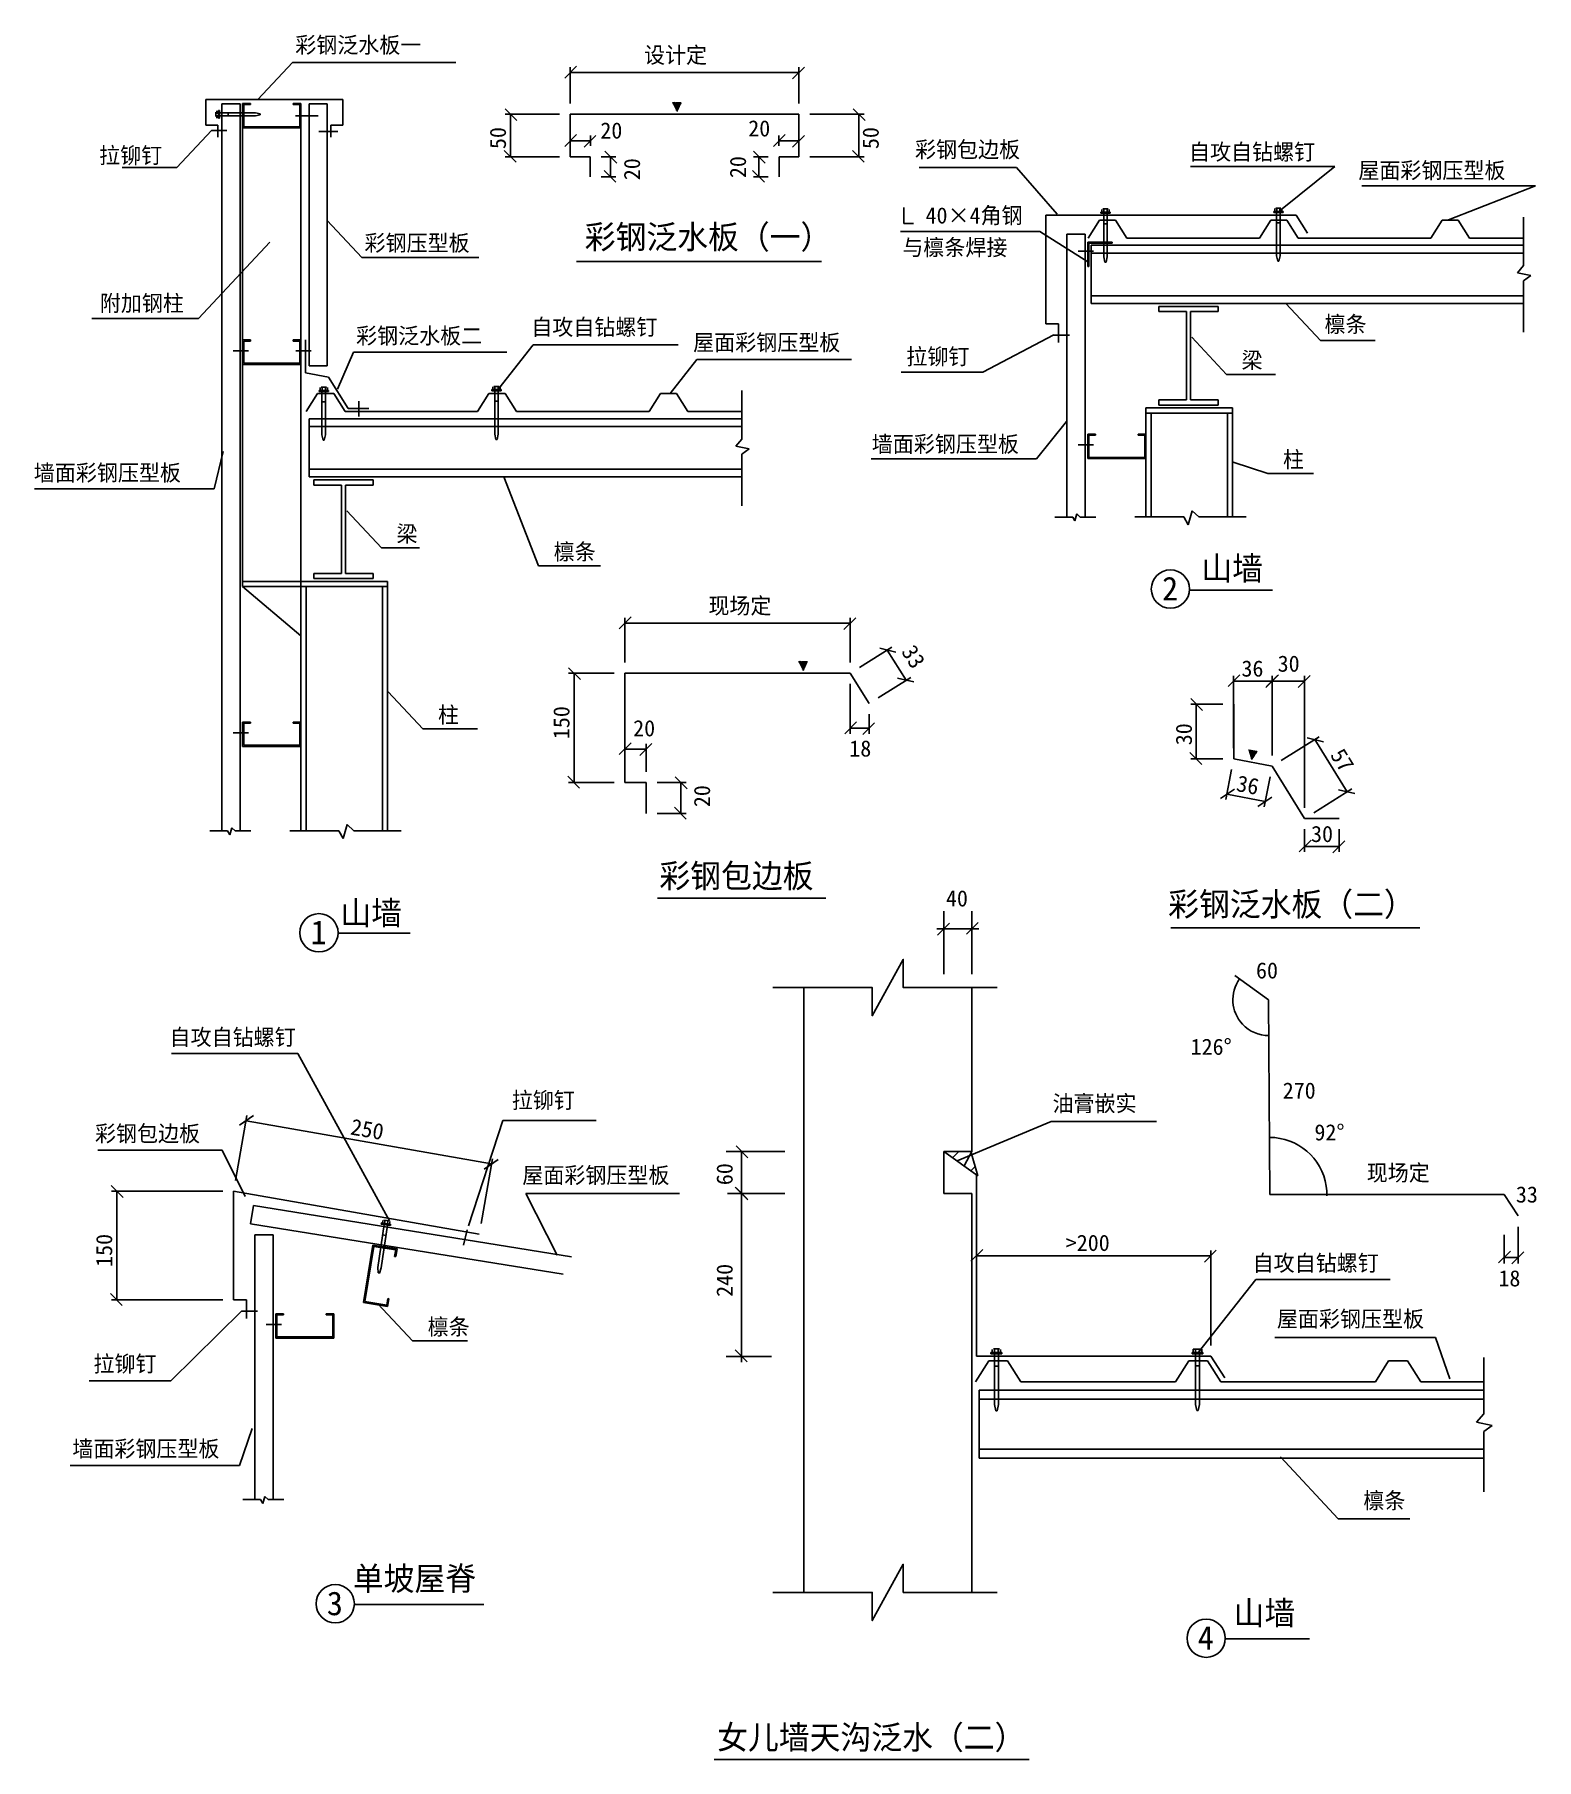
# Model space of a CAD drawing. Header units: metres. Extents: x 132 to 1525, y -13 to 1588.
import ezdxf

# ---------------------------------------------------------------- set-up
doc = ezdxf.new("R2010")
doc.units = ezdxf.units.M
doc.layers.add('_TCH_MASK', color=7, linetype='Continuous')

# ---------------------------------------------------------------- blocks, each defined once
blk = doc.blocks.new('_ARCHTICK')
at = {"color": 6, "linetype": 'ByBlock'}
blk.add_lwpolyline([(-0.84, -0.84), (0.73, 0.73)], dxfattribs=at)

msp = doc.modelspace()

# ---------------------------------------------------------------- hatches: boundary and pattern name
at = {"layer": '_TCH_MASK'}
h = msp.add_hatch(dxfattribs=at)
h.set_pattern_fill('SOLID')
h.paths.add_polyline_path([(727.78, 1516.15), (723.79, 1524.56), (731.8, 1524.54)])
h = msp.add_hatch(dxfattribs=at)
h.set_pattern_fill('SOLID')
h.paths.add_polyline_path([(844.85, 997.56), (840.85, 1005.97), (848.86, 1005.95)])
h = msp.add_hatch(dxfattribs=at)
h.set_pattern_fill('SOLID')
h.paths.add_polyline_path([(1260.98, 915.06), (1258.34, 923.98), (1266.24, 922.73)])
h = msp.add_hatch(dxfattribs=at)
h.set_pattern_fill('ANSI31', scale=325)
h.paths.add_polyline_path([(845.41, 142.46), (908.95, 142.46), (908.95, 116.31), (937.75, 168.6), (937.75, 142.46), (1001.41, 142.46), (1001.41, 512.62), (975.41, 512.62), (975.41, 551.62), (1001.41, 551.62), (1001.41, 703.56), (937.75, 703.56), (937.75, 729.71), (908.95, 677.42), (908.95, 703.56), (845.41, 703.56)])
h = msp.add_hatch(dxfattribs=at)
h.set_pattern_fill('ANSI31', scale=6.5)
h.paths.add_polyline_path([(987.8, 542.69), (994.24, 538.05), (1000.81, 550.48), (1000.49, 551.62), (998.58, 551.62)])
h.paths.add_polyline_path([(975.41, 551.62), (987.8, 542.69), (998.58, 551.62)])
h = msp.add_hatch(dxfattribs=at)
h.set_pattern_fill('ANSI31', scale=6.5)
h.paths.add_polyline_path([(994.24, 538.05), (1006.85, 528.97), (1000.81, 550.48)])

# ---------------------------------------------------------------- linework, layer by layer
for p, q in [((938.17, 1427.14), (938.17, 1412.33)), ((938.17, 1412.33), (947.36, 1412.33)), ((634.57, 1377.27), (861.77, 1377.27)), ((1204.16, 1072.33), (1280.4, 1072.33)), ((709.76, 786.41), (866.01, 786.41)), ((414.21, 754.11), (480.13, 754.11)), ((1185.99, 759.13), (1416.98, 759.13)), ((428.44, 131.26), (548.46, 131.26)), ((1237.44, 99.54), (1314.6, 99.54)), ((762.22, -12.53), (1054.48, -12.53))]:
    msp.add_line(p, q)
for p, q in [((338.98, 1527.34), (371.17, 1561.76)), ((522.74, 1561.76), (371.17, 1561.76)), ((628.85, 1523.77), (628.85, 1557.38)), ((628.85, 1552.38), (840.99, 1552.38)), ((840.99, 1523.77), (840.99, 1557.38)), ((290.58, 1503.66), (290.58, 1527.34)), ((290.58, 1527.34), (417.86, 1527.34)), ((305.58, 849.01), (305.58, 1523.25)), ((322.38, 1523.25), (305.58, 1523.25)), ((322.38, 849.01), (322.38, 1523.25)), ((324.84, 1501.09), (324.84, 1523.77)), ((324.84, 1523.77), (332.04, 1523.77)), ((325.92, 1502.17), (325.92, 1522.69)), ((325.92, 1522.69), (332.04, 1522.69)), ((332.04, 1522.69), (332.04, 1523.77)), ((332.04, 1522.69), (332.04, 1522.69)), ((371.64, 1522.69), (371.64, 1523.77)), ((371.64, 1523.77), (378.84, 1523.77)), ((371.64, 1522.69), (371.64, 1522.69)), ((371.64, 1522.69), (377.76, 1522.69)), ((377.76, 1522.69), (377.76, 1502.17)), ((378.84, 1523.77), (378.84, 1501.09)), ((386.44, 1280.23), (386.44, 1523.25)), ((386.44, 1523.25), (403.24, 1523.25)), ((403.24, 1280.23), (403.24, 1523.25)), ((417.86, 1527.34), (417.86, 1503.66)), ((299.86, 1511.56), (299.86, 1515.62)), ((300.26, 1516.39), (302.38, 1516.39)), ((300.26, 1514.84), (302.38, 1514.84)), ((300.26, 1512.33), (302.38, 1512.33)), ((300.26, 1510.78), (302.38, 1510.78)), ((303.28, 1517.19), (302.38, 1517.19)), ((302.38, 1509.99), (302.38, 1517.19)), ((303.28, 1509.99), (302.38, 1509.99)), ((303.28, 1509.99), (303.28, 1517.19)), ((336.84, 1514.94), (303.28, 1514.94)), ((336.84, 1512.24), (303.28, 1512.24)), ((311.34, 1512.24), (311.34, 1514.94)), ((340.94, 1514.06), (336.84, 1514.94)), ((340.94, 1513.11), (336.84, 1512.24)), ((340.94, 1513.11), (340.94, 1514.06)), ((373.95, 1512.31), (394.75, 1512.31)), ((618.85, 1513.77), (568.38, 1513.77)), ((573.38, 1513.77), (573.38, 1474.3)), ((628.85, 1474.3), (628.85, 1513.77)), ((628.85, 1513.77), (840.99, 1513.77)), ((840.99, 1513.77), (840.99, 1474.3)), ((850.99, 1513.77), (901.46, 1513.77)), ((896.46, 1513.77), (896.46, 1474.3)), ((263.75, 1464.24), (295.93, 1498.66)), ((301.69, 1503.66), (290.58, 1503.66)), ((295.93, 1498.66), (310.24, 1498.66)), ((301.69, 1492.56), (301.69, 1503.66)), ((324.84, 1080.29), (324.84, 1501.09)), ((378.84, 1501.09), (324.84, 1501.09)), ((377.76, 1502.17), (325.92, 1502.17)), ((378.84, 1501.09), (378.84, 1075.49)), ((395.4, 1497.84), (413.28, 1497.84)), ((417.86, 1503.66), (406.75, 1503.66)), ((406.75, 1503.66), (406.75, 1492.56)), ((628.85, 1484.3), (628.85, 1494.02)), ((647.43, 1489.02), (628.85, 1489.02)), ((647.43, 1484.3), (647.43, 1494.02)), ((822.41, 1484.3), (822.41, 1494.02)), ((822.41, 1489.02), (840.99, 1489.02)), ((840.99, 1484.3), (840.99, 1494.02)), ((618.85, 1474.3), (568.38, 1474.3)), ((647.37, 1474.3), (628.85, 1474.3)), ((647.37, 1455.8), (647.37, 1474.3)), ((657.37, 1474.3), (670.98, 1474.3)), ((665.98, 1474.3), (665.98, 1455.8)), ((812.48, 1474.3), (798.86, 1474.3)), ((803.86, 1474.3), (803.86, 1455.8)), ((840.99, 1474.3), (822.48, 1474.3)), ((822.48, 1474.3), (822.48, 1455.8)), ((850.99, 1474.3), (901.46, 1474.3)), ((263.75, 1464.24), (212.92, 1464.24)), ((952.37, 1464.21), (1042.91, 1464.21)), ((1042.91, 1464.21), (1080.53, 1421.14)), ((1204.38, 1465.15), (1338.2, 1465.15)), ((1338.2, 1465.15), (1287.9, 1424.76)), ((657.37, 1455.8), (670.98, 1455.8)), ((812.48, 1455.8), (798.86, 1455.8)), ((1363.31, 1447.29), (1524.39, 1447.29)), ((1524.39, 1447.29), (1443.76, 1415.85)), ((1122.06, 1425.47), (1122.06, 1422.92)), ((1127.86, 1425.94), (1122.99, 1425.94)), ((1123.92, 1425.47), (1123.92, 1422.92)), ((1126.94, 1425.47), (1126.94, 1422.92)), ((1128.79, 1425.47), (1128.79, 1422.92)), ((1282.41, 1426.15), (1282.41, 1423.61)), ((1288.22, 1426.63), (1283.34, 1426.63)), ((1284.27, 1426.15), (1284.27, 1423.61)), ((1287.29, 1426.15), (1287.29, 1423.61)), ((1289.14, 1426.15), (1289.14, 1423.61)), ((435.43, 1380.71), (403.24, 1415.13)), ((1302.46, 1420.24), (1069.9, 1420.24)), ((1069.9, 1420.24), (1069.9, 1319.2)), ((1119.75, 1415.6), (1109.25, 1398.8)), ((1134.75, 1415.6), (1119.75, 1415.6)), ((1129.75, 1422.92), (1121.11, 1422.92)), ((1121.11, 1421.84), (1121.11, 1422.92)), ((1129.75, 1421.84), (1121.11, 1421.84)), ((1123.81, 1381.57), (1123.81, 1421.84)), ((1127.05, 1412.17), (1123.81, 1412.17)), ((1127.05, 1381.57), (1127.05, 1421.84)), ((1129.75, 1421.84), (1129.75, 1422.92)), ((1145.25, 1398.8), (1134.75, 1415.6)), ((1278.75, 1415.6), (1268.25, 1398.8)), ((1293.75, 1415.6), (1278.75, 1415.6)), ((1290.1, 1423.61), (1281.46, 1423.61)), ((1281.46, 1422.53), (1281.46, 1423.61)), ((1290.1, 1422.53), (1281.46, 1422.53)), ((1284.16, 1382.26), (1284.16, 1422.53)), ((1287.4, 1412.85), (1284.16, 1412.85)), ((1287.4, 1382.26), (1287.4, 1422.53)), ((1290.1, 1422.53), (1290.1, 1423.61)), ((1304.25, 1398.8), (1293.75, 1415.6)), ((1312.96, 1403.44), (1302.46, 1420.24)), ((1437.75, 1415.6), (1427.25, 1398.8)), ((1452.75, 1415.6), (1437.75, 1415.6)), ((1463.25, 1398.8), (1452.75, 1415.6)), ((1513.35, 1418.27), (1513.35, 1373.31)), ((283.76, 1324.09), (349.98, 1394.9)), ((1064.59, 1404.98), (935.34, 1404.98)), ((1064.59, 1404.98), (1108.89, 1376.89)), ((1089.63, 1140.08), (1089.63, 1402.55)), ((1089.63, 1402.55), (1106.43, 1402.55)), ((1106.43, 1140.08), (1106.43, 1402.55)), ((1108.89, 1395.09), (1131.57, 1395.09)), ((1108.89, 1372.41), (1108.89, 1395.09)), ((1109.97, 1394.01), (1131.57, 1394.01)), ((1109.97, 1372.41), (1109.97, 1394.01)), ((1131.57, 1395.09), (1131.57, 1394.01)), ((1268.25, 1398.8), (1145.25, 1398.8)), ((1427.25, 1398.8), (1304.25, 1398.8)), ((1513.35, 1398.8), (1463.25, 1398.8)), ((544.01, 1380.71), (435.43, 1380.71)), ((1100.1, 1386.71), (1114.4, 1386.71)), ((1112.07, 1392.16), (1513.35, 1392.16)), ((1112.07, 1392.16), (1112.07, 1338.16)), ((1112.07, 1384.96), (1513.35, 1384.96)), ((1124.86, 1376.64), (1123.81, 1381.57)), ((1124.86, 1376.64), (1126, 1376.64)), ((1126, 1376.64), (1127.05, 1381.57)), ((1285.21, 1377.33), (1284.16, 1382.26)), ((1285.21, 1377.33), (1286.35, 1377.33)), ((1286.35, 1377.33), (1287.4, 1382.26)), ((1108.89, 1372.41), (1109.97, 1372.41)), ((1513.35, 1373.31), (1507.68, 1366.72)), ((1507.68, 1366.72), (1520.16, 1364.22)), ((1520.16, 1364.22), (1513.35, 1359.31)), ((1112.07, 1345.36), (1513.35, 1345.36)), ((1513.35, 1359.31), (1513.35, 1311.41)), ((1112.07, 1338.16), (1513.35, 1338.16)), ((1174.92, 1335.41), (1174.92, 1330.61)), ((1230.05, 1335.41), (1174.92, 1335.41)), ((1200.69, 1330.61), (1174.92, 1330.61)), ((1200.69, 1330.61), (1200.69, 1248.77)), ((1204.29, 1330.61), (1204.29, 1248.77)), ((1230.05, 1330.61), (1204.29, 1330.61)), ((1230.05, 1335.41), (1230.05, 1330.61)), ((1324.79, 1303.74), (1292.6, 1338.16)), ((283.76, 1324.09), (184.81, 1324.09)), ((1069.9, 1319.2), (1081.86, 1319.2)), ((1081.86, 1319.2), (1081.86, 1301.95)), ((324.84, 1304.35), (332.04, 1304.35)), ((324.84, 1281.67), (324.84, 1304.35)), ((325.92, 1282.75), (325.92, 1303.27)), ((325.92, 1303.27), (332.04, 1303.27)), ((332.04, 1303.27), (332.04, 1304.35)), ((332.04, 1303.27), (332.04, 1303.27)), ((371.64, 1304.35), (378.84, 1304.35)), ((371.64, 1303.27), (371.64, 1304.35)), ((371.64, 1303.27), (377.76, 1303.27)), ((371.64, 1303.27), (371.64, 1303.27)), ((377.76, 1303.27), (377.76, 1282.75)), ((378.84, 1304.35), (378.84, 1281.67)), ((383.24, 1304.45), (383.24, 1273.86)), ((594.4, 1299.83), (562.51, 1259.43)), ((594.4, 1299.83), (728.77, 1299.83)), ((1011.6, 1274.57), (1077.62, 1308.99)), ((1077.42, 1308.82), (1092.03, 1308.82)), ((1237.62, 1272.38), (1205.44, 1306.8)), ((1324.79, 1303.74), (1375.62, 1303.74)), ((316.06, 1294.34), (330.36, 1294.34)), ((378.84, 1281.67), (324.84, 1281.67)), ((377.76, 1282.75), (325.92, 1282.75)), ((374.15, 1294.34), (388.45, 1294.34)), ((386.44, 1280.23), (403.24, 1280.23)), ((412.92, 1258.7), (427.65, 1293.12)), ((569.92, 1293.12), (427.65, 1293.12)), ((746.15, 1286.09), (721.6, 1254.65)), ((746.15, 1286.09), (889.62, 1286.09)), ((383.24, 1273.86), (404.61, 1269.78)), ((404.61, 1269.78), (422.75, 1240.74)), ((1011.6, 1274.57), (935.76, 1274.57)), ((1237.62, 1272.38), (1283.03, 1272.38)), ((394.37, 1254.65), (383.87, 1237.85)), ((409.37, 1254.65), (394.37, 1254.65)), ((395.72, 1256.52), (395.72, 1257.6)), ((404.36, 1257.6), (395.72, 1257.6)), ((404.36, 1256.52), (395.72, 1256.52)), ((396.67, 1260.14), (396.67, 1257.6)), ((402.48, 1260.62), (397.6, 1260.62)), ((398.42, 1216.24), (398.42, 1256.52)), ((398.53, 1260.14), (398.53, 1257.6)), ((401.55, 1260.14), (401.55, 1257.6)), ((401.66, 1216.24), (401.66, 1256.52)), ((403.4, 1260.14), (403.4, 1257.6)), ((404.36, 1256.52), (404.36, 1257.6)), ((419.87, 1237.85), (409.37, 1254.65)), ((553.37, 1254.65), (542.87, 1237.85)), ((568.37, 1254.65), (553.37, 1254.65)), ((556.07, 1257.2), (556.07, 1258.28)), ((564.71, 1258.28), (556.07, 1258.28)), ((564.71, 1257.2), (556.07, 1257.2)), ((557.03, 1260.83), (557.03, 1258.28)), ((562.83, 1261.31), (557.96, 1261.31)), ((558.77, 1216.93), (558.77, 1257.2)), ((558.88, 1260.83), (558.88, 1258.28)), ((561.9, 1260.83), (561.9, 1258.28)), ((562.01, 1216.93), (562.01, 1257.2)), ((563.76, 1260.83), (563.76, 1258.28)), ((564.71, 1257.2), (564.71, 1258.28)), ((578.87, 1237.85), (568.37, 1254.65)), ((712.37, 1254.65), (701.87, 1237.85)), ((727.37, 1254.65), (712.37, 1254.65)), ((737.87, 1237.85), (727.37, 1254.65)), ((787.97, 1257.33), (787.97, 1212.37)), ((1200.69, 1248.77), (1174.92, 1248.77)), ((1174.92, 1248.77), (1174.92, 1243.97)), ((1230.05, 1248.77), (1204.29, 1248.77)), ((1230.05, 1248.77), (1230.05, 1243.97)), ((401.66, 1246.84), (398.42, 1246.84)), ((542.87, 1237.85), (419.87, 1237.85)), ((422.75, 1240.74), (442, 1240.74)), ((432.51, 1233.31), (432.51, 1247.61)), ((562.01, 1247.53), (558.77, 1247.53)), ((701.87, 1237.85), (578.87, 1237.85)), ((787.97, 1237.85), (737.87, 1237.85)), ((1162.89, 1140.18), (1162.89, 1241.24)), ((1162.89, 1241.24), (1243.35, 1241.24)), ((1162.89, 1236.44), (1243.35, 1236.44)), ((1167.69, 1140.18), (1167.69, 1236.44)), ((1230.05, 1243.97), (1174.92, 1243.97)), ((1238.55, 1140.18), (1238.55, 1236.44)), ((1243.35, 1140.18), (1243.35, 1241.24)), ((787.97, 1231.22), (386.68, 1231.22)), ((386.68, 1231.22), (386.68, 1177.22)), ((386.68, 1224.02), (787.97, 1224.02)), ((399.47, 1211.32), (398.42, 1216.24)), ((400.61, 1211.32), (401.66, 1216.24)), ((559.82, 1212.01), (558.77, 1216.93)), ((560.96, 1212.01), (562.01, 1216.93)), ((1061.52, 1194.19), (1089.08, 1228.61)), ((1108.89, 1217.03), (1116.09, 1217.03)), ((1108.89, 1194.35), (1108.89, 1217.03)), ((1116.09, 1215.95), (1116.09, 1217.03)), ((1155.69, 1217.03), (1162.89, 1217.03)), ((1155.69, 1215.95), (1155.69, 1217.03)), ((1162.89, 1217.03), (1162.89, 1194.35)), ((298.5, 1166.3), (306.6, 1200.72)), ((399.47, 1211.32), (400.61, 1211.32)), ((559.82, 1212.01), (560.96, 1212.01)), ((787.97, 1212.37), (782.29, 1205.78)), ((782.29, 1205.78), (794.78, 1203.28)), ((794.78, 1203.28), (787.97, 1198.37)), ((1100.1, 1207.03), (1114.4, 1207.03)), ((1109.97, 1195.43), (1109.97, 1215.95)), ((1109.97, 1215.95), (1116.09, 1215.95)), ((1116.09, 1215.95), (1116.09, 1215.95)), ((1155.69, 1215.95), (1161.81, 1215.95)), ((1155.69, 1215.95), (1155.69, 1215.95)), ((1161.81, 1215.95), (1161.81, 1195.43)), ((386.68, 1184.42), (787.97, 1184.42)), ((787.97, 1198.37), (787.97, 1150.47)), ((1061.52, 1194.19), (907.84, 1194.19)), ((1162.89, 1194.35), (1108.89, 1194.35)), ((1161.81, 1195.43), (1109.97, 1195.43)), ((1276.04, 1180.44), (1243.85, 1190.93)), ((787.97, 1177.22), (386.68, 1177.22)), ((390.87, 1174.47), (390.87, 1169.67)), ((446.01, 1174.47), (390.87, 1174.47)), ((416.64, 1169.67), (390.87, 1169.67)), ((416.64, 1169.67), (416.64, 1087.83)), ((420.24, 1169.67), (420.24, 1087.83)), ((446.01, 1169.67), (420.24, 1169.67)), ((446.01, 1174.47), (446.01, 1169.67)), ((599.4, 1094.74), (567.21, 1177.22)), ((1276.04, 1180.44), (1318.41, 1180.44)), ((298.5, 1166.3), (131.69, 1166.3)), ((453.58, 1111.44), (421.39, 1145.86)), ((1094.97, 1140.08), (1078.49, 1140.08)), ((1096.96, 1136.46), (1094.97, 1140.08)), ((1098.95, 1142.95), (1096.96, 1136.46)), ((1101.94, 1140.08), (1098.95, 1142.95)), ((1116.58, 1140.08), (1101.94, 1140.08)), ((1198.01, 1140.18), (1152.63, 1140.18)), ((1201.99, 1132.94), (1198.01, 1140.18)), ((1205.97, 1145.92), (1201.99, 1132.94)), ((1211.95, 1140.18), (1205.97, 1145.92)), ((1255.95, 1140.18), (1211.95, 1140.18)), ((453.58, 1111.44), (489.06, 1111.44)), ((599.4, 1094.74), (656.83, 1094.74)), ((324.84, 1080.29), (324.84, 1075.49)), ((324.84, 1080.29), (459.31, 1080.29)), ((324.84, 1075.49), (378.84, 1029.94)), ((324.84, 1075.49), (459.31, 1075.49)), ((378.84, 849.1), (378.84, 1075.49)), ((383.64, 849.1), (383.64, 1075.49)), ((390.87, 1087.83), (390.87, 1083.03)), ((416.64, 1087.83), (390.87, 1087.83)), ((446.01, 1083.03), (390.87, 1083.03)), ((446.01, 1087.83), (420.24, 1087.83)), ((446.01, 1087.83), (446.01, 1083.03)), ((454.51, 849.1), (454.51, 1075.49)), ((459.31, 849.1), (459.31, 1080.29)), ((679.39, 1005.18), (679.39, 1046.6)), ((679.39, 1041.6), (888.55, 1041.6)), ((888.55, 1005.18), (888.55, 1046.6)), ((897.03, 1000.48), (927.16, 1019.31)), ((940.42, 988.66), (922.92, 1016.66)), ((669.39, 995.18), (627.31, 995.18)), ((632.31, 995.18), (632.31, 893.8)), ((888.55, 995.18), (679.39, 995.18)), ((679.39, 995.18), (679.39, 893.8)), ((906.05, 967.18), (888.55, 995.18)), ((1244.32, 925.56), (1244.32, 992.84)), ((1280, 918.84), (1280, 992.84)), ((1280, 918.84), (1280, 992.84)), ((1310.2, 870.42), (1310.2, 992.84)), ((492, 943.52), (459.81, 977.94)), ((888.55, 985.18), (888.55, 939.1)), ((914.53, 972.48), (944.66, 991.31)), ((1280, 987.84), (1244.32, 987.84)), ((1280, 987.84), (1310.2, 987.84)), ((1234.33, 966.61), (1204.66, 966.61)), ((1209.66, 966.61), (1209.66, 915.63)), ((1244.33, 966.61), (1244.33, 915.63)), ((324.84, 927.21), (324.84, 949.89)), ((324.84, 949.89), (332.04, 949.89)), ((325.92, 928.29), (325.92, 948.81)), ((325.92, 948.81), (332.04, 948.81)), ((332.04, 948.81), (332.04, 949.89)), ((332.04, 948.81), (332.04, 948.81)), ((371.64, 949.89), (378.84, 949.89)), ((371.64, 948.81), (371.64, 949.89)), ((371.64, 948.81), (377.76, 948.81)), ((371.64, 948.81), (371.64, 948.81)), ((377.76, 948.81), (377.76, 928.29)), ((378.84, 949.89), (378.84, 927.21)), ((906.05, 957.18), (906.05, 939.1)), ((316.06, 939.88), (330.36, 939.88)), ((377.76, 928.29), (325.92, 928.29)), ((492, 943.52), (542.82, 943.52)), ((679.39, 903.8), (679.39, 929.75)), ((699.32, 903.8), (699.32, 929.75)), ((906.05, 944.1), (888.55, 944.1)), ((1288.43, 914.11), (1323.75, 936.19)), ((1319.51, 933.54), (1349.76, 885.14)), ((378.84, 927.21), (324.84, 927.21)), ((679.39, 924.75), (699.32, 924.75)), ((1234.33, 915.63), (1204.66, 915.63)), ((1244.33, 915.63), (1279.95, 908.81)), ((1242.45, 905.8), (1237.15, 878.06)), ((1278.07, 898.99), (1272.77, 871.25)), ((1279.95, 908.81), (1310.2, 860.42)), ((669.39, 893.8), (627.31, 893.8)), ((679.39, 893.8), (699.32, 893.8)), ((699.32, 893.8), (699.32, 865.04)), ((709.32, 893.8), (736.34, 893.8)), ((731.34, 865.04), (731.34, 893.8)), ((1273.7, 876.16), (1238.09, 882.97)), ((1318.68, 865.72), (1354, 887.79)), ((709.32, 865.04), (736.34, 865.04)), ((310.92, 849.01), (294.45, 849.01)), ((312.91, 845.39), (310.92, 849.01)), ((314.91, 851.87), (312.91, 845.39)), ((317.89, 849.01), (314.91, 851.87)), ((332.54, 849.01), (317.89, 849.01)), ((413.96, 849.1), (368.58, 849.1)), ((417.94, 841.87), (413.96, 849.1)), ((421.93, 854.84), (417.94, 841.87)), ((427.9, 849.1), (421.93, 854.84)), ((471.9, 849.1), (427.9, 849.1)), ((1310.2, 860.42), (1342.27, 860.42)), ((1310.2, 850.42), (1310.2, 829.48)), ((1342.27, 850.42), (1342.27, 829.48)), ((1342.27, 834.48), (1310.2, 834.48)), ((975.41, 715.93), (975.41, 774.33)), ((1001.41, 715.93), (1001.41, 774.33)), ((975.41, 758.08), (968.91, 758.08)), ((975.41, 758.08), (1001.41, 758.08)), ((1001.41, 758.08), (1007.91, 758.08)), ((1245.31, 714.9), (1276.74, 692.25)), ((845.41, 703.56), (845.41, 142.46)), ((1001.41, 703.56), (1001.41, 551.62)), ((1276.74, 692.25), (1277.85, 511.59)), ((258.8, 642.5), (376.04, 642.5)), ((461.12, 487.08), (376.04, 642.5)), ((318.21, 524.63), (328.8, 584.89)), ((327.94, 579.97), (555.87, 539.9)), ((566.36, 580.22), (534.47, 482.64)), ((566.36, 580.22), (652.9, 580.22)), ((987.8, 542.69), (1075.12, 579.29)), ((1075.12, 579.29), (1172.61, 579.29)), ((190.36, 552.72), (305.82, 552.72)), ((305.82, 552.72), (327.1, 509.66)), ((546.14, 484.56), (556.74, 544.83)), ((773.58, 551.62), (827.83, 551.62)), ((787.74, 512.62), (787.74, 551.62)), ((975.41, 551.62), (975.41, 512.62)), ((975.41, 551.62), (1001.41, 551.62)), ((975.41, 551.62), (1006.85, 528.97)), ((1001.41, 551.62), (994.24, 538.05)), ((1000.49, 551.62), (1006.85, 528.97)), ((1005.71, 361.5), (1005.71, 529.79)), ((306.48, 514.78), (203.02, 514.78)), ((208.02, 514.78), (208.02, 413.74)), ((544.41, 474.71), (316.48, 514.78)), ((316.48, 514.78), (316.48, 413.74)), ((587.62, 512.54), (616.76, 455.36)), ((587.62, 512.54), (730.05, 512.54)), ((774.62, 512.62), (827.83, 512.62)), ((776.69, 512.62), (827.83, 512.62)), ((787.74, 512.62), (787.74, 356.08)), ((975.41, 512.62), (1001.41, 512.62)), ((1001.41, 512.62), (1001.41, 142.46)), ((334.88, 501.26), (331.98, 484.37)), ((334.88, 501.26), (630.06, 453.76)), ((1277.85, 511.59), (1495.25, 511.68)), ((1495.25, 511.68), (1508.42, 491.74)), ((331.98, 484.37), (622.32, 437.66)), ((450.26, 443.89), (456.03, 483.75)), ((453.36, 484.13), (453.51, 485.2)), ((461.91, 482.9), (453.36, 484.13)), ((453.47, 443.43), (459.24, 483.28)), ((462.06, 483.97), (453.51, 485.2)), ((454.82, 487.59), (454.46, 485.07)), ((460.63, 487.23), (455.81, 487.92)), ((456.66, 487.32), (456.3, 484.8)), ((459.65, 486.89), (459.28, 484.37)), ((461.48, 486.62), (461.12, 484.1)), ((461.91, 482.9), (462.06, 483.97)), ((1508.42, 481.74), (1508.42, 447.65)), ((336.2, 228.6), (336.2, 474.31)), ((336.2, 474.31), (353, 474.31)), ((353, 228.6), (353, 474.31)), ((436.98, 411.44), (445.67, 464.74)), ((445.67, 464.74), (468.05, 461.09)), ((457.85, 473.71), (454.64, 474.17)), ((529.79, 464.59), (533.26, 478.77)), ((1495.25, 474.27), (1495.25, 447.65)), ((438.22, 412.33), (446.56, 463.5)), ((446.56, 463.5), (466.81, 460.2)), ((466.81, 460.2), (465.83, 454.16)), ((465.83, 454.16), (466.89, 453.98)), ((465.83, 454.16), (465.83, 454.16)), ((468.05, 461.09), (466.89, 453.98)), ((1005.71, 371.5), (1005.71, 459.77)), ((1005.71, 454.77), (1223.11, 454.77)), ((1223.11, 371.58), (1223.11, 459.77)), ((1495.25, 453.27), (1508.42, 453.27)), ((450.59, 438.87), (450.26, 443.89)), ((450.59, 438.87), (451.72, 438.7)), ((451.72, 438.7), (453.47, 443.43)), ((1264.92, 432.69), (1211.78, 365.36)), ((1264.92, 432.69), (1389.62, 432.69)), ((306.48, 413.74), (203.02, 413.74)), ((258.17, 338.71), (324.19, 403.83)), ((316.48, 413.74), (328.43, 413.74)), ((323.99, 403.36), (338.6, 403.36)), ((328.43, 413.74), (328.43, 396.49)), ((355.46, 401.04), (362.66, 401.04)), ((355.46, 378.36), (355.46, 401.04)), ((362.66, 399.96), (362.66, 401.04)), ((402.26, 399.96), (402.26, 401.04)), ((402.26, 401.04), (409.46, 401.04)), ((409.46, 401.04), (409.46, 378.36)), ((459.37, 407.79), (436.98, 411.44)), ((458.48, 409.03), (438.22, 412.33)), ((482.49, 375.72), (450.31, 410.14)), ((459.46, 415.07), (458.48, 409.03)), ((460.53, 414.9), (459.37, 407.79)), ((459.46, 415.07), (460.53, 414.9)), ((459.46, 415.07), (459.46, 415.07)), ((346.68, 391.04), (360.98, 391.04)), ((356.54, 399.96), (362.66, 399.96)), ((356.54, 379.44), (356.54, 399.96)), ((362.66, 399.96), (362.66, 399.96)), ((402.26, 399.96), (402.26, 399.96)), ((402.26, 399.96), (408.38, 399.96)), ((408.38, 399.96), (408.38, 379.44)), ((409.46, 378.36), (355.46, 378.36)), ((408.38, 379.44), (356.54, 379.44)), ((482.49, 375.72), (533.32, 375.72)), ((1027.04, 368.5), (1021.35, 368.5)), ((1206.87, 368.12), (1214.72, 368.12)), ((1206.87, 368.12), (1206.87, 365.16)), ((1209.04, 368.12), (1209.04, 365.16)), ((1212.56, 368.12), (1212.56, 365.16)), ((1214.72, 368.12), (1214.72, 365.16)), ((1282.64, 378.81), (1431.67, 378.81)), ((1431.67, 378.81), (1444.94, 340.66)), ((773.59, 361.45), (815.62, 361.45)), ((1017.1, 357.34), (1004.85, 337.74)), ((1005.71, 361.5), (1223.11, 361.58)), ((1034.6, 357.34), (1017.1, 357.34)), ((1019.15, 363.71), (1019.15, 364.97)), ((1029.23, 364.97), (1019.15, 364.97)), ((1029.23, 363.71), (1019.15, 363.71)), ((1020.27, 367.94), (1020.27, 364.97)), ((1022.3, 316.73), (1022.3, 363.71)), ((1026.08, 352.43), (1022.3, 352.43)), ((1022.43, 367.94), (1022.43, 364.97)), ((1025.95, 367.94), (1025.95, 364.97)), ((1026.08, 316.73), (1026.08, 363.71)), ((1028.12, 367.94), (1028.12, 364.97)), ((1029.23, 363.71), (1029.23, 364.97)), ((1046.85, 337.74), (1034.6, 357.34)), ((1051.76, 361.53), (1108.31, 361.53)), ((1202.6, 357.34), (1190.35, 337.74)), ((1220.1, 357.34), (1202.6, 357.34)), ((1215.84, 365.16), (1205.76, 365.16)), ((1205.76, 363.9), (1205.76, 365.16)), ((1215.84, 363.9), (1205.76, 363.9)), ((1208.91, 316.91), (1208.91, 363.9)), ((1212.69, 352.61), (1208.91, 352.61)), ((1212.69, 316.91), (1212.69, 363.9)), ((1215.84, 363.9), (1215.84, 365.16)), ((1232.35, 337.74), (1220.1, 357.34)), ((1223.11, 361.58), (1236.28, 341.64)), ((1388.1, 357.34), (1375.85, 337.74)), ((1405.6, 357.34), (1388.1, 357.34)), ((1417.85, 337.74), (1405.6, 357.34)), ((1476.3, 360.46), (1476.3, 308)), ((258.17, 338.71), (182.33, 338.71)), ((1190.35, 337.74), (1046.85, 337.74)), ((1375.85, 337.74), (1232.35, 337.74)), ((1476.3, 337.74), (1417.85, 337.74)), ((1476.3, 330), (1008.13, 330)), ((1008.13, 330), (1008.13, 267)), ((1008.13, 321.6), (1476.3, 321.6)), ((1023.53, 310.98), (1022.3, 316.73)), ((1023.53, 310.98), (1024.86, 310.98)), ((1024.86, 310.98), (1026.08, 316.73)), ((1210.13, 311.17), (1208.91, 316.91)), ((1210.13, 311.17), (1211.46, 311.17)), ((1211.46, 311.17), (1212.69, 316.91)), ((1476.3, 308), (1469.68, 300.31)), ((321.84, 260.25), (333.61, 294.67)), ((1469.68, 300.31), (1484.24, 297.4)), ((1484.24, 297.4), (1476.3, 291.67)), ((1476.3, 291.67), (1476.3, 235.79)), ((1008.13, 275.4), (1476.3, 275.4)), ((321.84, 260.25), (164.68, 260.25)), ((1476.3, 267), (1008.13, 267)), ((1341.3, 210.8), (1287.65, 268.17)), ((341.54, 228.6), (325.07, 228.6)), ((343.53, 224.98), (341.54, 228.6)), ((345.53, 231.47), (343.53, 224.98)), ((348.51, 228.6), (345.53, 231.47)), ((363.16, 228.6), (348.51, 228.6)), ((1341.3, 210.8), (1407.74, 210.8))]:
    msp.add_line(p, q, dxfattribs=at)
for points in [[(816.6, 703.56), (908.95, 703.56), (908.95, 677.42), (937.75, 729.71), (937.75, 703.56), (1024.98, 703.56)], [(816.6, 142.46), (908.95, 142.46), (908.95, 116.31), (937.75, 168.6), (937.75, 142.46), (1024.98, 142.46)]]:
    msp.add_lwpolyline(points, dxfattribs=at)
for centre in [(1185.66, 1073.26), (395.62, 754.38), (410.72, 132.01), (1218.82, 99.97)]:
    msp.add_circle(centre, 17.77, dxfattribs=at)
for centre, radius, start, end in [((1276.74, 692.25), 33.19, 144.22, 223.11), ((1276.74, 692.25), 33.19, 223.11, 270.35), ((1277.85, 511.59), 52.93, 8.56, 90.35), ((1277.85, 511.59), 52.93, 358.62, 8.56)]:
    msp.add_arc(centre, radius, start, end, dxfattribs=at)

# ---------------------------------------------------------------- block references
at = {"layer": '_TCH_MASK', "xscale": 7, "yscale": 7, "zscale": 7}
for p, rotation in [((628.85, 1552.38), 180), ((573.38, 1513.77), 90), ((896.46, 1513.77), 90), ((628.85, 1489.02), 180), ((822.41, 1489.02), 180), ((573.38, 1474.3), 270), ((665.98, 1474.3), 90), ((803.86, 1474.3), 90), ((896.46, 1474.3), 270), ((665.98, 1455.8), 270), ((803.86, 1455.8), 270), ((679.39, 1041.6), 180), ((922.92, 1016.66), 122.01), ((632.31, 995.18), 90), ((940.42, 988.66), 302.01), ((1244.32, 987.84), 180), ((1280, 987.84), 180), ((1209.66, 966.61), 90), ((888.55, 944.1), 180), ((679.39, 924.75), 180), ((1319.51, 933.54), 122.01), ((1209.66, 915.63), 270), ((632.31, 893.8), 270), ((731.34, 893.8), 90), ((1238.09, 882.97), 169.17), ((1273.7, 876.16), 349.17), ((1349.76, 885.14), 302.01), ((731.34, 865.04), 270), ((1310.2, 834.48), 180), ((1001.41, 758.08), 180), ((327.94, 579.97), 170.03), ((555.87, 539.9), 350.03), ((787.74, 551.62), 90), ((208.02, 514.78), 90), ((787.74, 512.62), 270), ((787.74, 512.62), 90), ((1005.71, 454.77), 180), ((1495.25, 453.27), 180), ((208.02, 413.74), 270), ((787.74, 361.53), 270)]:
    msp.add_blockref('_ARCHTICK', p, dxfattribs=dict(at, rotation=rotation))
for p in [(840.99, 1552.38), (647.43, 1489.02), (840.99, 1489.02), (888.55, 1041.6), (1280, 987.84), (1310.2, 987.84), (906.05, 944.1), (699.32, 924.75), (1342.27, 834.48), (975.41, 758.08), (1223.11, 454.77), (1508.42, 453.27)]:
    msp.add_blockref('_ARCHTICK', p, dxfattribs=at)

# ---------------------------------------------------------------- texts
for s, p in [('设计定', (697.24, 1561.15)), ('20', (656.69, 1491.14)), ('20', (793.93, 1493.12)), ('现场定', (756.97, 1050.32)), ('30', (1285.12, 996.57)), ('36', (1251.54, 992.04)), ('20', (687.15, 936.66)), ('18', (887.7, 917.89)), ('30', (1316.11, 838.58)), ('40', (977.35, 778.81)), ('126°', (1204.39, 641.17)), ('92°', (1319.25, 561.77)), ('现场定', (1367.79, 524.28)), ('>200', (1088.52, 459.26)), ('18', (1489.97, 426.35))]:
    msp.add_text(s, height=15).set_placement(p)
for s, rotation, p in [('50', 90, (569.13, 1481.41)), ('50', 90, (914.97, 1481.41)), ('20', 90, (791.85, 1454.48)), ('20', 90, (693.54, 1452.51)), ('33', 302.01, (935.48, 1015.25)), ('150', 90, (628.07, 934.02)), ('30', 90, (1205.56, 928.34)), ('57', 302.01, (1333.45, 919.25)), ('36', 349.17, (1245.99, 886.07)), ('20', 90, (758.52, 870.91)), ('250', 350.03, (424.1, 567.38)), ('60', 90, (779.44, 520.24)), ('150', 90, (203.77, 444.41)), ('240', 90, (779.44, 416.64))]:
    msp.add_text(s, height=15, rotation=rotation).set_placement(p)
at = {"layer": '_TCH_MASK'}
for s, height, p in [('彩钢泛水板一', 15, (373.61, 1570.51)), ('彩钢包边板', 15, (948.64, 1473.53)), ('自攻自钻螺钉', 15, (1202.92, 1471.29)), ('拉铆钉', 15, (191.71, 1468.08)), ('屋面彩钢压型板', 15, (1359.99, 1454.17)), ('  40×4角钢', 15, (938.02, 1412.36)), ('彩钢泛水板（一）', 22, (642.23, 1388.89)), ('彩钢压型板', 15, (437.88, 1386.8)), ('与檩条焊接', 15, (936.88, 1382.7)), ('附加钢柱', 15, (192.3, 1330.92)), ('檩条', 15, (1328.67, 1311.41)), ('彩钢泛水板二', 15, (430.09, 1300.75)), ('自攻自钻螺钉', 15, (592.61, 1308.79)), ('屋面彩钢压型板', 15, (742.82, 1294.51)), ('拉铆钉', 15, (940.61, 1281.46)), ('梁', 15, (1251.65, 1278.02)), ('墙面彩钢压型板', 15, (908.54, 1200.28)), ('柱', 15, (1290.07, 1186.08)), ('墙面彩钢压型板', 15, (131.05, 1173.67)), ('梁', 15, (467.61, 1117.08)), ('檩条', 15, (613.43, 1100.38)), ('山墙', 22, (1214.39, 1081.56)), ('2', 22, (1177.84, 1062.68)), ('柱', 15, (506.03, 949.16)), ('彩钢包边板', 22, (711.5, 796.17)), ('山墙', 22, (415.58, 761.7)), ('彩钢泛水板（二）', 22, (1183.55, 769.9)), ('1', 22, (387.79, 743.81)), ('60', 15, (1265.04, 711.97)), ('自攻自钻螺钉', 15, (257, 650.09)), ('拉铆钉', 15, (574.53, 591.57)), ('270', 15, (1289.82, 600.51)), ('油膏嵌实', 15, (1076.25, 588.61)), ('彩钢包边板', 15, (187.81, 560.65)), ('屋面彩钢压型板', 15, (584.3, 522.02)), ('33', 15, (1506.19, 504.14)), ('自攻自钻螺钉', 15, (1261.93, 440.55)), ('屋面彩钢压型板', 15, (1284.46, 388.71)), ('檩条', 15, (496.52, 381.36)), ('拉铆钉', 15, (186.41, 347.11)), ('墙面彩钢压型板', 15, (166.79, 268.29)), ('檩条', 15, (1364.68, 220.21)), ('单坡屋脊', 22, (427.06, 144.29)), ('3', 22, (402.9, 121.31)), ('山墙', 22, (1244.27, 112.32)), ('4', 22, (1211, 89.45)), ('女儿墙天沟泛水（二）', 22, (765.07, -2.96))]:
    msp.add_text(s, height=height, dxfattribs=at).set_placement(p)

doc.saveas('drawing.dxf')
